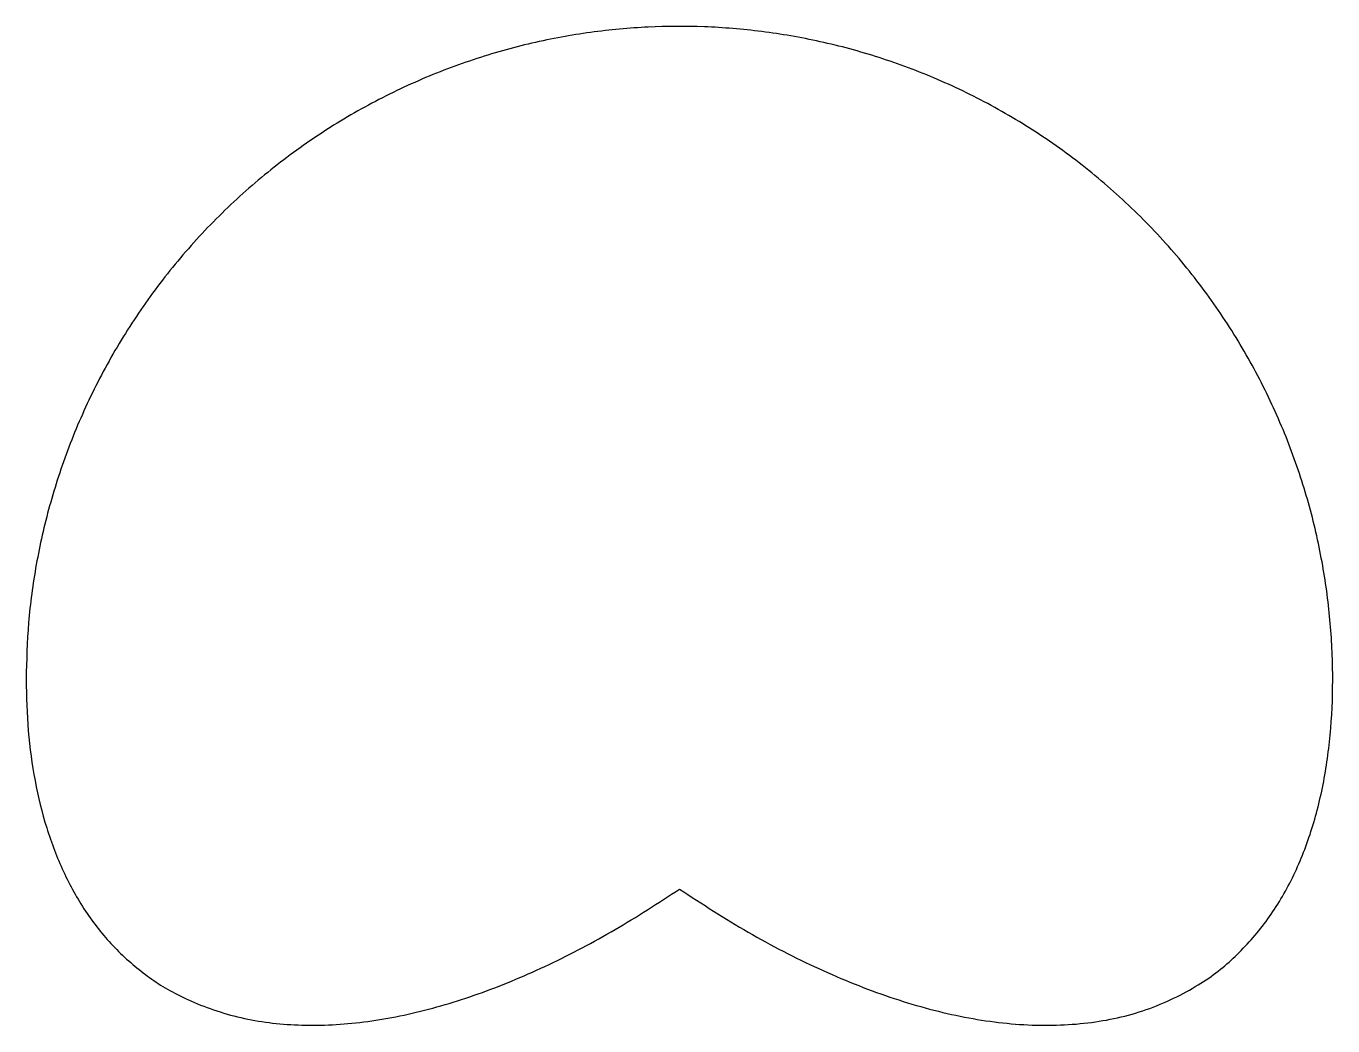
# Model space of a CAD drawing. Header units: millimetres. Extents: x -130 to 130, y -100 to 100.
import ezdxf

# ---------------------------------------------------------------- set-up
doc = ezdxf.new("R2010")
doc.units = ezdxf.units.MM
doc.layers.add('默认', color=18, linetype='Continuous', true_color=0x000000)

msp = doc.modelspace()

# ---------------------------------------------------------------- linework, layer by layer
at = {"layer": '默认'}
msp.add_rational_spline([(0, -72.4), (130.12, -160.71), (130.12, -30.59), (130.12, 99.54), (0, 99.54), (-130.12, 99.54), (-130.12, -30.59)], [1, 0.707106781187, 1, 0.707106781187, 1, 0.707106781187, 1], degree=2, knots=[58.766973, 58.766973, 58.766973, 117.533946, 117.533946, 176.300919, 176.300919, 235.067892, 235.067892, 235.067892], dxfattribs=at)
msp.add_rational_spline([(-130.12, -30.59), (-130.12, -160.71), (0, -72.4)], [1, 0.707106781187, 1], degree=2, dxfattribs=at)

doc.saveas('drawing.dxf')
